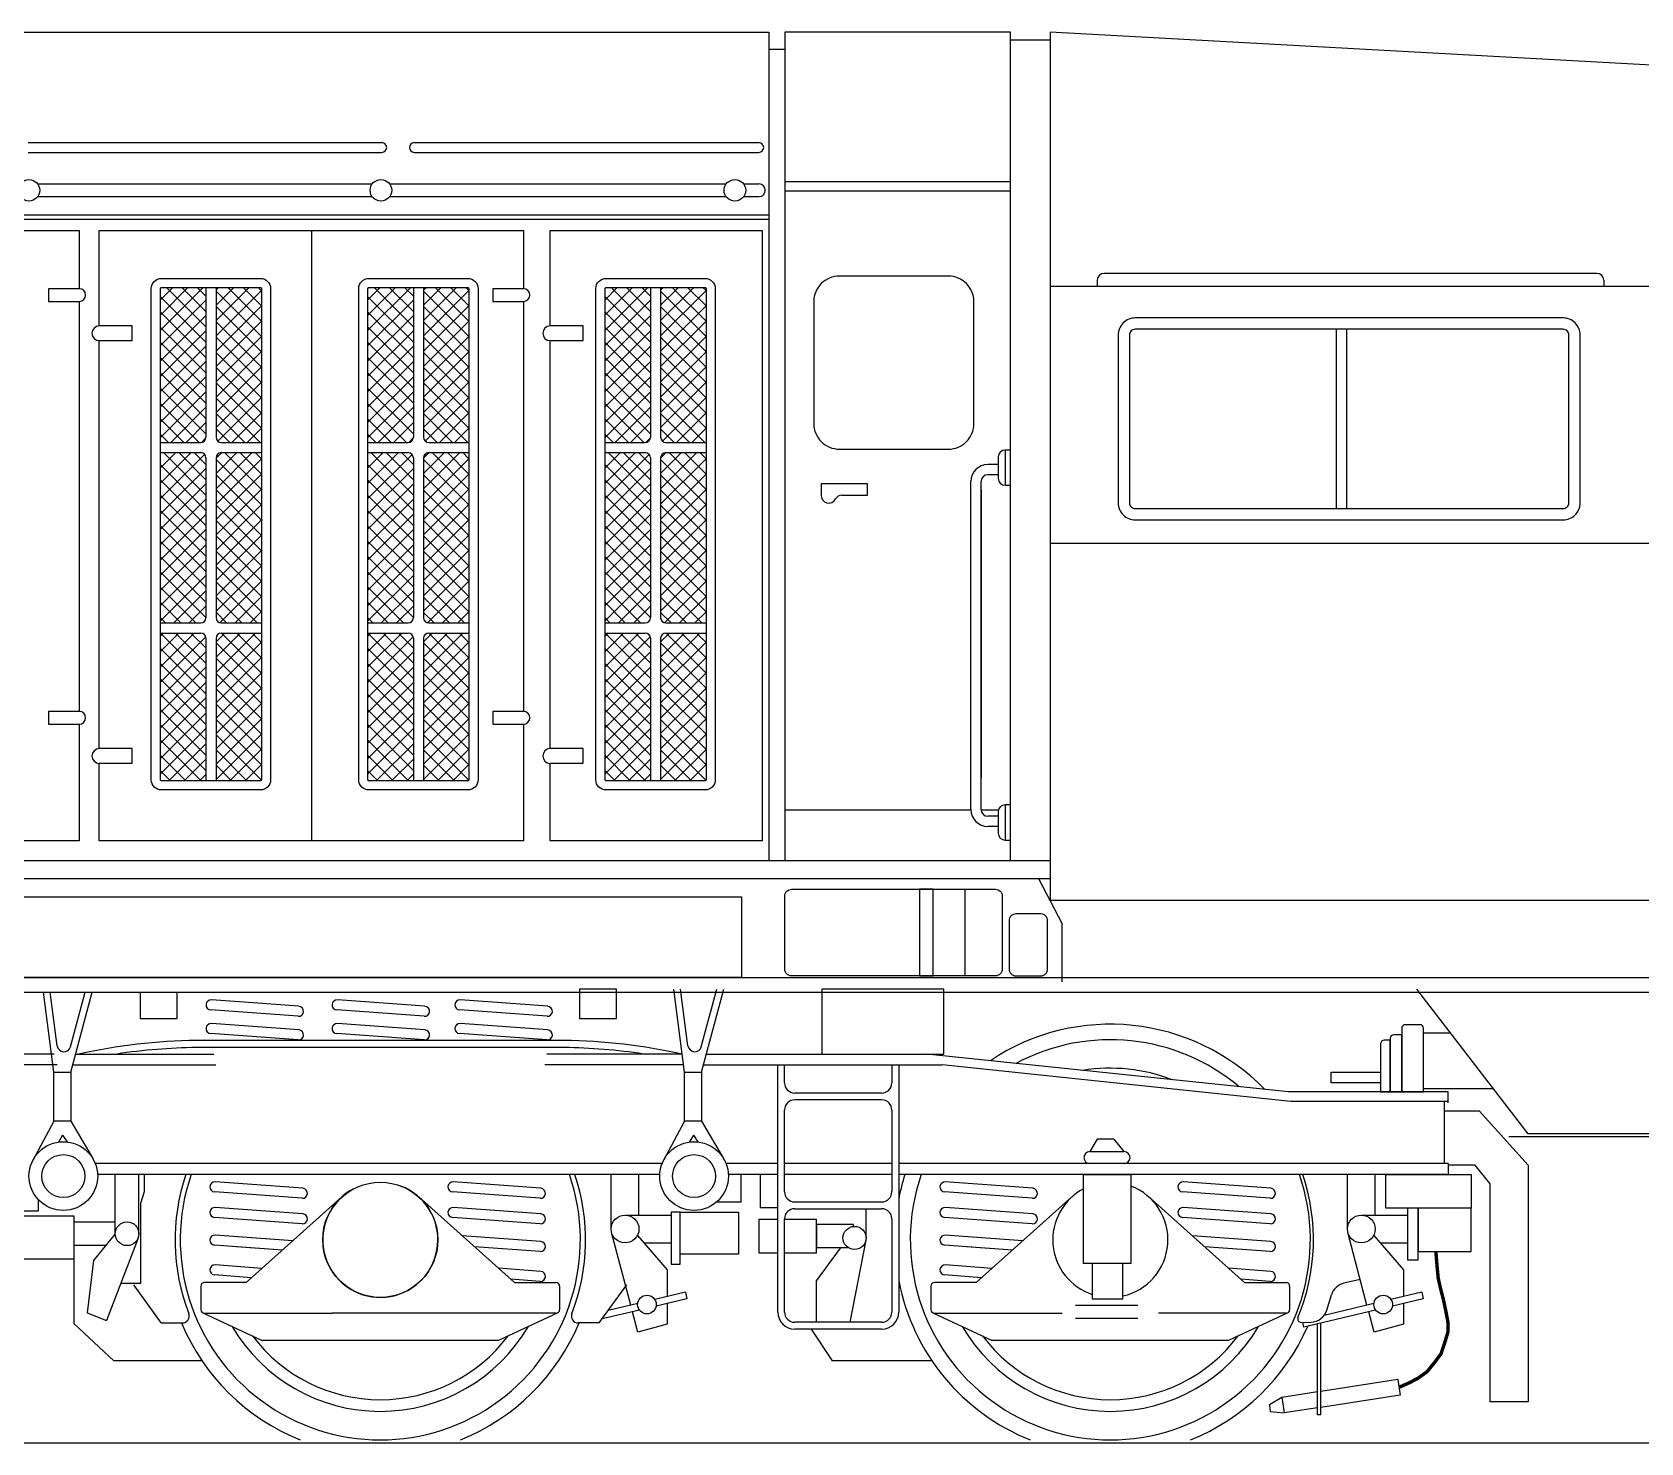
# Model space of a CAD drawing. Extents: x 232357 to 307872, y -9829 to 33775.
# Drawn here: x 273346 to 277786, y 14532 to 18425 of the extents above; entities that cross this region are included whole.
import ezdxf

# ---------------------------------------------------------------- set-up
doc = ezdxf.new("R2010")
doc.units = 0
doc.header["$LTSCALE"] = 750
doc.header["$MEASUREMENT"] = 0
doc.layers.get('0').update_dxf_attribs({"linetype": 'CONTINUOUS'})

msp = doc.modelspace()

# ---------------------------------------------------------------- hatches: boundary and pattern name
at = {"lineweight": -2}
h = msp.add_hatch(dxfattribs=at)
h.set_pattern_fill('ANSI37', color=0, scale=9.4, style=0)
h.set_pattern_definition([(45, (261148.03, 14377.545), (-21.1036, 21.1036), []), (135, (261148.03, 14377.545), (-21.1036, -21.1036), [])])
h.paths.add_polyline_path([(273825.8, 17720.4), (273703.5, 17720.4, 0.414214), (273700.6, 17717.5), (273700.6, 17292.9), (273811.7, 17292.9, 0.414214), (273825.8, 17307)])
h.paths.add_polyline_path([(273854, 17307, 0.414214), (273868.1, 17292.9), (273979.3, 17292.9), (273979.3, 17717.5, 0.414214), (273976.4, 17720.4), (273854, 17720.4)])
h.paths.add_polyline_path([(273854, 16809.1, 0.414214), (273868.1, 16795), (273979.3, 16795), (273979.3, 17264.7), (273868.1, 17264.7, 0.414214), (273854, 17250.6)])
h.paths.add_polyline_path([(273700.6, 16795), (273811.7, 16795, 0.414214), (273825.8, 16809.1), (273825.8, 17250.6, 0.414214), (273811.7, 17264.7), (273700.6, 17264.7)])
h.paths.add_polyline_path([(273700.6, 16361.9, 0.414214), (273703.5, 16359), (273825.8, 16359), (273825.8, 16752.7, 0.414214), (273811.7, 16766.8), (273700.6, 16766.8)])
h.paths.add_polyline_path([(273854, 16359), (273976.4, 16359, 0.414214), (273979.3, 16361.9), (273979.3, 16766.8), (273868.1, 16766.8, 0.414214), (273854, 16752.7)])
h = msp.add_hatch(dxfattribs=at)
h.set_pattern_fill('ANSI37', color=0, scale=9.4, style=0)
h.set_pattern_definition([(45, (261720.57, 14377.545), (-21.1036, 21.1036), []), (135, (261720.57, 14377.545), (-21.1036, -21.1036), [])])
h.paths.add_polyline_path([(274398.4, 17720.4), (274276, 17720.4, 0.414214), (274273.1, 17717.5), (274273.1, 17292.9), (274384.3, 17292.9, 0.414214), (274398.4, 17307)])
h.paths.add_polyline_path([(274426.6, 17307, 0.414214), (274440.7, 17292.9), (274551.8, 17292.9), (274551.8, 17717.5, 0.414214), (274548.9, 17720.4), (274426.6, 17720.4)])
h.paths.add_polyline_path([(274426.6, 16809.1, 0.414214), (274440.7, 16795), (274551.8, 16795), (274551.8, 17264.7), (274440.7, 17264.7, 0.414214), (274426.6, 17250.6)])
h.paths.add_polyline_path([(274273.1, 16795), (274384.3, 16795, 0.414214), (274398.4, 16809.1), (274398.4, 17250.6, 0.414214), (274384.3, 17264.7), (274273.1, 17264.7)])
h.paths.add_polyline_path([(274273.1, 16361.9, 0.414214), (274276, 16359), (274398.4, 16359), (274398.4, 16752.7, 0.414214), (274384.3, 16766.8), (274273.1, 16766.8)])
h.paths.add_polyline_path([(274426.6, 16359), (274548.9, 16359, 0.414214), (274551.8, 16361.9), (274551.8, 16766.8), (274440.7, 16766.8, 0.414214), (274426.6, 16752.7)])
h = msp.add_hatch(dxfattribs=at)
h.set_pattern_fill('ANSI37', color=0, scale=9.4, style=0)
h.set_pattern_definition([(45, (262374.902, 14377.545), (-21.1036, 21.1036), []), (135, (262374.902, 14377.545), (-21.1036, -21.1036), [])])
h.paths.add_polyline_path([(275052.7, 17720.4), (274930.3, 17720.4, 0.414214), (274927.5, 17717.5), (274927.5, 17292.9), (275038.6, 17292.9, 0.414214), (275052.7, 17307)])
h.paths.add_polyline_path([(275080.9, 17307, 0.414214), (275095, 17292.9), (275206.1, 17292.9), (275206.1, 17717.5, 0.414214), (275203.3, 17720.4), (275080.9, 17720.4)])
h.paths.add_polyline_path([(275080.9, 16809.1, 0.414214), (275095, 16795), (275206.1, 16795), (275206.1, 17264.7), (275095, 17264.7, 0.414214), (275080.9, 17250.6)])
h.paths.add_polyline_path([(274927.5, 16795), (275038.6, 16795, 0.414214), (275052.7, 16809.1), (275052.7, 17250.6, 0.414214), (275038.6, 17264.7), (274927.5, 17264.7)])
h.paths.add_polyline_path([(274927.5, 16361.9, 0.414214), (274930.3, 16359), (275052.7, 16359), (275052.7, 16752.7, 0.414214), (275038.6, 16766.8), (274927.5, 16766.8)])
h.paths.add_polyline_path([(275080.9, 16359), (275203.3, 16359, 0.414214), (275206.1, 16361.9), (275206.1, 16766.8), (275095, 16766.8, 0.414214), (275080.9, 16752.7)])

# ---------------------------------------------------------------- linework, layer by layer
at = {"color": 0, "lineweight": -2}
for p, q in [((275379.6, 18425.1), (275379.6, 16138.2)), ((276046.8, 18425.1), (275423.9, 18425.1)), ((275423.9, 18425.1), (275423.9, 16138.2)), ((276046.8, 16138.2), (276046.8, 18425.1)), ((277995, 18323.8), (276155.4, 18425.1)), ((276155.4, 18425.1), (276155.4, 16029.7)), ((276155.4, 18402.7), (276046.8, 18402.7)), ((275379.6, 18377.9), (275423.9, 18377.9)), ((273335.8, 18120.2), (274311.5, 18120.2)), ((274400.8, 18120.2), (275351.9, 18120.2)), ((273335.8, 18093.4), (274311.5, 18093.4)), ((274400.8, 18093.4), (275351.9, 18093.4)), ((273361.4, 18006.5), (274285.1, 18006.5)), ((274332.9, 18006.5), (275261.9, 18006.5)), ((275309.7, 18006.5), (275352, 18006.5)), ((276046.8, 18012.3), (275423.9, 18012.3)), ((276046.8, 17986.7), (275423.9, 17986.7)), ((273361.9, 17971.5), (274284.7, 17971.5)), ((274333.3, 17971.5), (275261.5, 17971.5)), ((275310.1, 17971.5), (275352, 17971.5)), ((265276, 17908.8), (275379.6, 17908.8)), ((274117.1, 17878.1), (274117.1, 16193.5)), ((274776, 17614.4), (274776, 17878.1)), ((274776, 17878.1), (275361.2, 17878.1)), ((277664.8, 17759.3), (276304.6, 17759.3)), ((273476.5, 17717), (273391.6, 17717)), ((273391.6, 17717), (273391.6, 17681.9)), ((273825.8, 17720.4), (273825.8, 17307)), ((273854, 17720.4), (273854, 17307)), ((274398.4, 17720.4), (274398.4, 17307)), ((274426.6, 17720.4), (274426.6, 17307)), ((274702.3, 17717), (274617.4, 17717)), ((274617.4, 17717), (274617.4, 17681.9)), ((275052.7, 17720.4), (275052.7, 17307)), ((275080.9, 17720.4), (275080.9, 17307)), ((277864.6, 17723.1), (276155.4, 17723.1)), ((276285.8, 17740.5), (276285.8, 17723.1)), ((277683.6, 17740.5), (277683.6, 17723.1)), ((273391.6, 17681.9), (273476.5, 17681.9)), ((274617.4, 17681.9), (274702.3, 17681.9)), ((276944.8, 17605.1), (276944.8, 17110.2)), ((276973.8, 17605.1), (276973.8, 17110.2)), ((273700.6, 17292.9), (273811.7, 17292.9)), ((273868.1, 17292.9), (273979.3, 17292.9)), ((274273.1, 17292.9), (274384.3, 17292.9)), ((274440.7, 17292.9), (274551.8, 17292.9)), ((274927.5, 17292.9), (275038.6, 17292.9)), ((275095, 17292.9), (275206.1, 17292.9)), ((276046.8, 17271.7), (276031.5, 17271.7)), ((276031.5, 17271.7), (276031.5, 17174.5)), ((276046.8, 17174.5), (276046.8, 17271.7)), ((273700.6, 17264.7), (273811.7, 17264.7)), ((273825.8, 17250.6), (273825.8, 16809.1)), ((273854, 17250.6), (273854, 16809.1)), ((273868.1, 17264.7), (273979.3, 17264.7)), ((274273.1, 17264.7), (274384.3, 17264.7)), ((274398.4, 17250.6), (274398.4, 16809.1)), ((274426.6, 17250.6), (274426.6, 16809.1)), ((274440.7, 17264.7), (274551.8, 17264.7)), ((274927.5, 17264.7), (275038.6, 17264.7)), ((275052.7, 17250.6), (275052.7, 16809.1)), ((275080.9, 17250.6), (275080.9, 16809.1)), ((275095, 17264.7), (275206.1, 17264.7)), ((276012.7, 17232.1), (275984, 17232.1)), ((276012.7, 17252.9), (276012.7, 17193.3)), ((275937, 16280), (275937, 17185.1)), ((275965.2, 16280), (275965.2, 17185.1)), ((276012.7, 17203.9), (275984, 17203.9)), ((275651.9, 17178.4), (275523.6, 17178.4)), ((275523.6, 17178.4), (275523.6, 17147)), ((275580.5, 17147), (275651.9, 17147)), ((275651.9, 17147), (275651.9, 17178.4)), ((275965.2, 17163.2), (275965.2, 16367.4)), ((276031.5, 17174.5), (276046.8, 17174.5)), ((277939, 17013.9), (276155.4, 17013.9)), ((273700.6, 16795), (273811.7, 16795)), ((273868.1, 16795), (273979.3, 16795)), ((274273.1, 16795), (274384.3, 16795)), ((274440.7, 16795), (274551.8, 16795)), ((274927.5, 16795), (275038.6, 16795)), ((275095, 16795), (275206.1, 16795)), ((273700.6, 16766.8), (273811.7, 16766.8)), ((273825.8, 16752.7), (273825.8, 16359)), ((273854, 16752.7), (273854, 16359)), ((273868.1, 16766.8), (273979.3, 16766.8)), ((274273.1, 16766.8), (274384.3, 16766.8)), ((274398.4, 16752.7), (274398.4, 16359)), ((274426.6, 16752.7), (274426.6, 16359)), ((274440.7, 16766.8), (274551.8, 16766.8)), ((274927.5, 16766.8), (275038.6, 16766.8)), ((275052.7, 16752.7), (275052.7, 16359)), ((275080.9, 16752.7), (275080.9, 16359)), ((275095, 16766.8), (275206.1, 16766.8)), ((273476.5, 16550.4), (273391.6, 16550.4)), ((273391.6, 16550.4), (273391.6, 16515.3)), ((273391.6, 16515.3), (273476.5, 16515.3)), ((274702.3, 16550.4), (274617.4, 16550.4)), ((274617.4, 16550.4), (274617.4, 16515.3)), ((274617.4, 16515.3), (274702.3, 16515.3)), ((276046.8, 16292.8), (276031.5, 16292.8)), ((276031.5, 16292.8), (276031.5, 16195.6)), ((276046.8, 16195.6), (276046.8, 16292.8)), ((275423.9, 16279.2), (275937, 16279.2)), ((275965.2, 16279.2), (276012.7, 16279.2)), ((276012.7, 16261.2), (275984, 16261.2)), ((276012.7, 16274), (276012.7, 16214.4)), ((276012.7, 16233), (275984, 16233)), ((276031.5, 16195.6), (276046.8, 16195.6)), ((276155.4, 16138.2), (261676.6, 16138.2)), ((261599.2, 16089.6), (276155.4, 16089.6)), ((276124.1, 16089.6), (276189.3, 15964.7)), ((275920.4, 16059.7), (275920.4, 15820.8)), ((276155.4, 16029.7), (277962.5, 16029.7)), ((276189.3, 15804), (276189.3, 15964.7)), ((272957, 15816.5), (277835.6, 15816.5)), ((273053.9, 15775.8), (277835.6, 15775.8)), ((273406.3, 15555.1), (273377.4, 15775.8)), ((273415.8, 15627.5), (273396.4, 15775.8)), ((273452.6, 15625.1), (273492.9, 15775.8)), ((273453.3, 15555.1), (273512.4, 15775.8)), ((275146.8, 15555.1), (275116.9, 15784.1)), ((275156.3, 15627.5), (275135.9, 15784.1)), ((275193.1, 15625.1), (275235.7, 15784.1)), ((275193.9, 15555.1), (275255.2, 15784.1)), ((277474.6, 15384.6), (277168.1, 15784.1)), ((274080.7, 15709.1), (273839, 15726.8)), ((274082.7, 15736.7), (273841, 15754.4)), ((274428.5, 15709.1), (274186.8, 15726.8)), ((274430.5, 15736.7), (274188.8, 15754.4)), ((274767.3, 15709.1), (274525.6, 15726.8)), ((274769.3, 15736.7), (274527.6, 15754.4)), ((274082.7, 15671.4), (273841, 15689.1)), ((274430.5, 15671.4), (274188.8, 15689.1)), ((274769.3, 15671.4), (274527.6, 15689.1)), ((274814.4, 15642.3), (273785.5, 15642.3)), ((274080.7, 15643.8), (273839, 15661.4)), ((274428.5, 15643.8), (274186.8, 15661.4)), ((274767.3, 15643.8), (274525.6, 15661.4)), ((273407.2, 15605), (272657.9, 15605)), ((273466.6, 15605), (273848, 15605)), ((274814.2, 15622.9), (273790.3, 15623.1)), ((275140.3, 15605), (274766.4, 15605)), ((275207.2, 15605), (275815.6, 15605)), ((276813.5, 15500.4), (275815.6, 15605)), ((273415.2, 15575.1), (272615.8, 15575.1)), ((273458.6, 15575.1), (273852.9, 15575.1)), ((275144.2, 15575.1), (274761.5, 15575.1)), ((275199.2, 15575.1), (275857.6, 15575.1)), ((275403.9, 14893.1), (275403.9, 15575.1)), ((275422.7, 15525.6), (275422.7, 15575.1)), ((275719, 15575.1), (275719, 15525.6)), ((275737.8, 15575.1), (275737.8, 14893.1)), ((276819.9, 15474.3), (275857.6, 15575.1)), ((275690.8, 15497.4), (275450.9, 15497.4)), ((277254, 15500.4), (276813.5, 15500.4)), ((277254, 15470.5), (277254, 15500.4)), ((275422.7, 15225.2), (275422.7, 15450.4)), ((275690.8, 15478.6), (275450.9, 15478.6)), ((275719, 15450.4), (275719, 15225.2)), ((277254, 15474.3), (276819.9, 15474.3)), ((277242.8, 15474.3), (277242.8, 15302.5)), ((273406.3, 15419.8), (273348.9, 15313)), ((273453.3, 15419.8), (273514.2, 15316.3)), ((275146.8, 15419.8), (275089.5, 15313)), ((275193.9, 15419.8), (275254.8, 15316.3)), ((277242.8, 15448.1), (277340, 15448.1)), ((277340, 15448.1), (277474.6, 15298.7)), ((273430.6, 15381.5), (273419.1, 15362.1)), ((273430.6, 15381.5), (273442.8, 15362.5)), ((275171.2, 15381.5), (275159.7, 15362.1)), ((275171.2, 15381.5), (275183.4, 15362.5)), ((276285.7, 15369.8), (276265.5, 15335.7)), ((276331.8, 15369.8), (276285.7, 15369.8)), ((276331.8, 15369.8), (276359.6, 15335.7)), ((277835.6, 15376.3), (277422, 15376.3)), ((277839.8, 15384.6), (277474.6, 15384.6)), ((275084.6, 15302.5), (273520.9, 15302.5)), ((273575.6, 15272.6), (273527.2, 15272.6)), ((275078.3, 15272.6), (273573.9, 15272.6)), ((273575.6, 15109), (273575.6, 15272.6)), ((273641, 15109), (273641, 15272.6)), ((273656.5, 15226), (273656.5, 15272.6)), ((274944.5, 15122.2), (274944.5, 15272.6)), ((275021.1, 15160.5), (275021.1, 15272.6)), ((275403.9, 15302.5), (275261.5, 15302.5)), ((275403.9, 15272.6), (275267.8, 15272.6)), ((275719, 15302.5), (275422.7, 15302.5)), ((275719, 15272.6), (275422.7, 15272.6)), ((277254, 15302.5), (275737.8, 15302.5)), ((277250.3, 15272.6), (275737.8, 15272.6)), ((276976.4, 15122.2), (276976.4, 15272.6)), ((277053.1, 15160.5), (277053.1, 15272.6)), ((277254, 15302.5), (277254, 15272.6)), ((277328.8, 15298.7), (277254, 15298.7)), ((277369.9, 15246.4), (277328.8, 15298.7)), ((277474.6, 15298.7), (277474.6, 14645.1)), ((274093.5, 15234.5), (273851.8, 15252.2)), ((274750.4, 15234.5), (274508.7, 15252.2)), ((276108.2, 15234.5), (275866.5, 15252.2)), ((276765, 15234.5), (276523.3, 15252.2)), ((277369.9, 14645.1), (277369.9, 15246.4)), ((273363.9, 15172.7), (273363.9, 15202.7)), ((273646.1, 15193.3), (273656.5, 15226)), ((273646.1, 14971.4), (273646.1, 15193.3)), ((274091.5, 15206.9), (273849.8, 15224.5)), ((274201.3, 15210.8), (273936.6, 14974.1)), ((274413.1, 15210.8), (274677.8, 14974.1)), ((274748.4, 15206.9), (274506.7, 15224.5)), ((275450.9, 15197), (275690.8, 15197)), ((276106.2, 15206.9), (275864.5, 15224.5)), ((276215.9, 15210.8), (275951.2, 14974.1)), ((276427.8, 15210.8), (276692.5, 14974.1)), ((276763, 15206.9), (276521.3, 15224.5)), ((273283, 15172.7), (273363.9, 15172.7)), ((273462, 15157.2), (273293.3, 15157.2)), ((273462, 14860.4), (273462, 15157.2)), ((274091.5, 15136.4), (273849.8, 15154.1)), ((274093.5, 15164), (273851.8, 15181.7)), ((274748.4, 15136.4), (274506.7, 15154.1)), ((274750.4, 15164), (274508.7, 15181.7)), ((274982.8, 15160.5), (275110, 15160.5)), ((275422.7, 14893.1), (275422.7, 15150)), ((275450.9, 15178.2), (275690.8, 15178.2)), ((275647.9, 15097.5), (275647.9, 15178.2)), ((275719, 15150), (275719, 14893.1)), ((276106.2, 15136.4), (275864.5, 15154.1)), ((276108.2, 15164), (275866.5, 15181.7)), ((276763, 15136.4), (276521.3, 15154.1)), ((276765, 15164), (276523.3, 15181.7)), ((277014.7, 15160.5), (277141.9, 15160.5)), ((273575.6, 15109), (273515.3, 15035.1)), ((273638.8, 15097.3), (273551.8, 14870.1)), ((274065.8, 15089.6), (273851.8, 15105.3)), ((274065.8, 15089.6), (273876.3, 15103.5)), ((274750.4, 15087.6), (274533.1, 15103.5)), ((274998.2, 14912.1), (274945.7, 15112.5)), ((275016.7, 15104.3), (275099.1, 15009.1)), ((276080.4, 15089.6), (275866.5, 15105.3)), ((276080.4, 15089.6), (275890.9, 15103.5)), ((276765, 15087.6), (276547.8, 15103.5)), ((277030.2, 14912.1), (276977.7, 15112.5)), ((277048.7, 15104.3), (277131.1, 15009.1)), ((274037.1, 15064), (273849.8, 15077.7)), ((274037.1, 15064), (273910.1, 15073.3)), ((274748.4, 15060), (274567, 15073.3)), ((275034.4, 15083.9), (275110, 15083.9)), ((275576.4, 15069.4), (275510, 14978.7)), ((275647.4, 15091.4), (275603.4, 14864.9)), ((276051.7, 15064), (275864.5, 15077.7)), ((276051.7, 15064), (275924.8, 15073.3)), ((276763, 15060), (276581.6, 15073.3)), ((277066.4, 15083.9), (277141.9, 15083.9)), ((273293.3, 15040.2), (273462, 15040.2)), ((273515.3, 15035.1), (273498.1, 14890.6)), ((273980.6, 15013.5), (273851.8, 15022.9)), ((274750.4, 15005.3), (274633.4, 15013.8)), ((275099.1, 15009.1), (275099.1, 14936.2)), ((275995.3, 15013.5), (275866.5, 15022.9)), ((276765, 15005.3), (276648.1, 15013.8)), ((277131.1, 15009.1), (277131.1, 14936.2)), ((273646.1, 14971.4), (273590.6, 14971.4)), ((273702.9, 14863.1), (273627.2, 14968)), ((273812.3, 14964.7), (273812.3, 14899.1)), ((273936.6, 14974.1), (273821.7, 14974.1)), ((273951.9, 14987.8), (273849.8, 14995.3)), ((274748.4, 14977.6), (274667.2, 14983.6)), ((274677.8, 14974.1), (274792.7, 14974.1)), ((274802.1, 14964.7), (274802.1, 14899.1)), ((274802.1, 14964.7), (274802.1, 14899.1)), ((274911.5, 14863.1), (274987.2, 14968)), ((275510, 14978.7), (275510, 14864.9)), ((275826.9, 14964.7), (275826.9, 14899.1)), ((275951.2, 14974.1), (275836.3, 14974.1)), ((275966.6, 14987.8), (275864.5, 14995.3)), ((276763, 14977.6), (276681.9, 14983.6)), ((276692.5, 14974.1), (276807.4, 14974.1)), ((276816.8, 14964.7), (276816.8, 14899.1)), ((277011.6, 14983.1), (276966.4, 14972.5)), ((275017.5, 14916.7), (274936.1, 14897.2)), ((275149.2, 14948.2), (275064.4, 14927.9)), ((275153.6, 14929.9), (275068.4, 14909.6)), ((275099.1, 14916.9), (275099.1, 14859.4)), ((275149.2, 14948.2), (275153.6, 14929.9)), ((277049.4, 14916.7), (276912, 14883.8)), ((276919.5, 14898.6), (276932, 14940.2)), ((277181.1, 14948.2), (277096.3, 14927.9)), ((277185.5, 14929.9), (277100.4, 14909.6)), ((277131.1, 14916.9), (277131.1, 14859.4)), ((277181.1, 14948.2), (277185.5, 14929.9)), ((273498.1, 14890.6), (273551.8, 14870.1)), ((273817.7, 14890.6), (273981.2, 14814.9)), ((273821.7, 14889.7), (274174, 14889.7)), ((274440.4, 14889.7), (274174, 14889.7)), ((274792.7, 14889.7), (274440.4, 14889.7)), ((274796.7, 14890.6), (274633.2, 14814.9)), ((275022.2, 14898.5), (274919.2, 14873.8)), ((275017.9, 14837.1), (275003, 14893.9)), ((275832.4, 14890.6), (275995.9, 14814.9)), ((275836.3, 14889.7), (276188.7, 14889.7)), ((276397.7, 14910.9), (276226.1, 14910.9)), ((276397.7, 14875), (276226.1, 14875)), ((276807.4, 14889.7), (276455, 14889.7)), ((276811.3, 14890.6), (276647.8, 14814.9)), ((277054.1, 14898.5), (276856.1, 14851.1)), ((277049.8, 14837.1), (277034.9, 14893.9)), ((273572.1, 14758.4), (273462, 14860.4)), ((273702.9, 14863.1), (273761.2, 14863.1)), ((274911.5, 14863.1), (274853.2, 14863.1)), ((275099.1, 14859.4), (275017.9, 14837.1)), ((275690.8, 14864.9), (275450.9, 14864.9)), ((275690.8, 14846.1), (275450.9, 14846.1)), ((275554.7, 14758.4), (275497.4, 14846.1)), ((276848.6, 14864.5), (276875.6, 14865.1)), ((276856.1, 14851.1), (276852.8, 14864.6)), ((276893.4, 14609.4), (276893.4, 14860)), ((276902.8, 14609.4), (276902.8, 14862.3)), ((277131.1, 14859.4), (277049.8, 14837.1)), ((274633.2, 14814.9), (273981.2, 14814.9)), ((276647.8, 14814.9), (275995.9, 14814.9)), ((273814.9, 14758.4), (273572.1, 14758.4)), ((275829.6, 14758.4), (275554.7, 14758.4)), ((277115.1, 14706.5), (276902.8, 14673.8)), ((277115.1, 14706.5), (277121.7, 14663.7)), ((276794.8, 14657.2), (276761.3, 14636.5)), ((276893.4, 14672.4), (276794.8, 14657.2)), ((276794.8, 14657.2), (276801.4, 14614.4)), ((277121.7, 14663.7), (276902.8, 14630)), ((276761.3, 14636.5), (276762.9, 14618.9)), ((276762.9, 14618.9), (276801.4, 14614.4)), ((276893.4, 14628.5), (276801.4, 14614.4)), ((276902.8, 14609.4), (276893.4, 14609.4)), ((277474.6, 14645.1), (277369.9, 14645.1)), ((259338.1, 14532.1), (278385.3, 14532.1))]:
    msp.add_line(p, q, dxfattribs=at)
for points in [[(272221.9, 18425.1), (275379.6, 18425.1), (275379.6, 17920.4), (272221.9, 17920.4)], [(273204.1, 16039), (275304, 16039), (275304, 15816.5), (273204.1, 15816.5)], [(275833.4, 16059.7), (275795.4, 16059.7), (275795.4, 15820.8), (275833.4, 15820.8)], [(274958.9, 15784.1), (274856.9, 15784.1), (274856.9, 15703.1), (274958.9, 15703.1)], [(275862.6, 15784.1), (275526.1, 15784.1), (275526.1, 15605), (275862.6, 15605)], [(273453.3, 15419.8), (273406.3, 15419.8), (273406.3, 15555.1), (273453.3, 15555.1)], [(275193.9, 15419.8), (275146.8, 15419.8), (275146.8, 15555.1), (275193.9, 15555.1)], [(276931.6, 15555.3), (277067.8, 15555.3), (277067.8, 15525.7), (276931.6, 15525.7)], [(275355.3, 15181.8), (275403.9, 15181.8), (275403.9, 15272.6), (275355.3, 15272.6)], [(276378.8, 15026.7), (276248.2, 15026.7), (276248.2, 15272.6), (276378.8, 15272.6)], [(277082.1, 15272.6), (277317.6, 15272.6), (277317.6, 15179.2), (277082.1, 15179.2)], [(275134.3, 15169), (275110, 15169), (275110, 15024.7), (275134.3, 15024.7)], [(275295.3, 15052.8), (275134.3, 15052.8), (275134.3, 15169), (275295.3, 15169)], [(277171.8, 15179.2), (277141.9, 15179.2), (277141.9, 15037.3), (277171.8, 15037.3)], [(277317.6, 15179.2), (277171.8, 15179.2), (277171.8, 15059.7), (277317.6, 15059.7)], [(276356.5, 15026.7), (276272.1, 15026.7), (276272.1, 14929.5), (276356.5, 14929.5)]]:
    msp.add_lwpolyline(points, close=True, dxfattribs=at)
for points in [[(272306, 17614.4), (272306, 17878.1), (273476.5, 17878.1), (273476.5, 17717)], [(273531.8, 17614.4), (273531.8, 17878.1), (274702.3, 17878.1), (274702.3, 17717)], [(275361.2, 17878.1), (275361.2, 16193.5), (274776, 16193.5), (274776, 16407.3)], [(273476.5, 17681.9), (273476.5, 16550.4)], [(274702.3, 17681.9), (274702.3, 16550.4)], [(273531.8, 17573.9), (273622.8, 17573.9), (273622.8, 17614.4), (273531.8, 17614.4)], [(274776, 17573.9), (274867, 17573.9), (274867, 17614.4), (274776, 17614.4)], [(273531.8, 16447.8), (273531.8, 17573.9)], [(274776, 16447.8), (274776, 17573.9)], [(273476.5, 16515.3), (273476.5, 16193.5), (272306, 16193.5), (272306, 16407.3)], [(274702.3, 16515.3), (274702.3, 16193.5), (273531.8, 16193.5), (273531.8, 16407.3)], [(273531.8, 16407.3), (273622.8, 16407.3), (273622.8, 16447.8), (273531.8, 16447.8)], [(274776, 16407.3), (274867, 16407.3), (274867, 16447.8), (274776, 16447.8)], [(273644.4, 15775.8), (273644.4, 15703.1), (273746.4, 15703.1), (273746.4, 15775.8)], [(277379.4, 15508.7), (277186, 15508.7), (277186, 15663.5), (277260.6, 15663.5)], [(276265.5, 15335.7), (276359.6, 15335.7)], [(275235.5, 15196.8), (275302.9, 15196.8), (275302.9, 15272.6), (275267.8, 15272.6)], [(276359.6, 15302.5), (276265.5, 15302.5)], [(273549, 15076.4), (273462, 15076.4), (273462, 15141.7), (273575.6, 15141.7)], [(275403.9, 15148.6), (275351.5, 15148.6), (275351.5, 15056.6), (275403.9, 15056.6)], [(275422.7, 15056.6), (275511.2, 15056.6), (275511.2, 15148.6), (275422.7, 15148.6)], [(275613.5, 15129.3), (275613.5, 15134.5), (275511.2, 15134.5), (275511.2, 15070.7), (275598.7, 15070.7)]]:
    msp.add_lwpolyline(points, dxfattribs=at)
for points in [[(273703.5, 17745.7), (273976.4, 17745.7, -0.414214), (274004.6, 17717.5), (274004.6, 16361.9, -0.414214), (273976.4, 16333.7), (273703.5, 16333.7, -0.414214), (273675.3, 16361.9), (273675.3, 17717.5, -0.414214)], [(273703.5, 17720.4), (273976.4, 17720.4, -0.414214), (273979.3, 17717.5), (273979.3, 16361.9, -0.414214), (273976.4, 16359), (273703.5, 16359, -0.414214), (273700.6, 16361.9), (273700.6, 17717.5, -0.414214)], [(274276, 17745.7), (274548.9, 17745.7, -0.414214), (274577.1, 17717.5), (274577.1, 16361.9, -0.414214), (274548.9, 16333.7), (274276, 16333.7, -0.414214), (274247.8, 16361.9), (274247.8, 17717.5, -0.414214)], [(274276, 17720.4), (274548.9, 17720.4, -0.414214), (274551.8, 17717.5), (274551.8, 16361.9, -0.414214), (274548.9, 16359), (274276, 16359, -0.414214), (274273.1, 16361.9), (274273.1, 17717.5, -0.414214)], [(274930.3, 17745.7), (275203.3, 17745.7, -0.414214), (275231.5, 17717.5), (275231.5, 16361.9, -0.414214), (275203.3, 16333.7), (274930.3, 16333.7, -0.414214), (274902.1, 16361.9), (274902.1, 17717.5, -0.414214)], [(274930.3, 17720.4), (275203.3, 17720.4, -0.414214), (275206.1, 17717.5), (275206.1, 16361.9, -0.414214), (275203.3, 16359), (274930.3, 16359, -0.414214), (274927.5, 16361.9), (274927.5, 17717.5, -0.414214)], [(275874.9, 17752), (275574.1, 17752, 0.414214), (275503.6, 17681.5), (275503.6, 17344.9, 0.414214), (275574.1, 17274.4), (275874.9, 17274.4, 0.414214), (275945.4, 17344.9), (275945.4, 17681.5, 0.414214)], [(277571.4, 17636.3), (276390.7, 17636.3, 0.414214), (276343.7, 17589.3), (276343.7, 17126, 0.414214), (276390.7, 17079), (277571.4, 17079, 0.414214), (277618.4, 17126), (277618.4, 17589.3, 0.414214)], [(277571.4, 17605.1), (276390.7, 17605.1, 0.414214), (276374.9, 17589.3), (276374.9, 17126, 0.414214), (276390.7, 17110.2), (277571.4, 17110.2, 0.414214), (277587.2, 17126), (277587.2, 17589.3, 0.414214)], [(275442, 16059.7), (276004.8, 16059.7, -0.414214), (276023.6, 16040.9), (276023.6, 15839.6, -0.414214), (276004.8, 15820.8), (275442, 15820.8, -0.414214), (275423.2, 15839.6), (275423.2, 16040.9, -0.414214)], [(276061.4, 15820.8), (276129.8, 15820.8, 0.414214), (276148.6, 15839.6), (276148.6, 15973, 0.414214), (276129.8, 15991.8), (276061.4, 15991.8, 0.414214), (276042.6, 15973), (276042.6, 15839.6, 0.414214)], [(277176.6, 15685.9), (277135.4, 15685.9, 0.414214), (277126, 15676.5), (277126, 15500.4), (277186, 15500.4), (277186, 15676.5, 0.414214)], [(277094.6, 15643), (277077.2, 15643, 0.414214), (277067.8, 15633.6), (277067.8, 15500.4), (277094.6, 15500.4)], [(277126, 15658.2), (277104, 15658.2, 0.414214), (277094.6, 15648.8), (277094.6, 15500.4), (277126, 15500.4)]]:
    msp.add_lwpolyline(points, format="xyb", close=True, dxfattribs=at)
at = {"color": 0, "lineweight": -2, "const_width": 9.4}
msp.add_lwpolyline([(277220.3, 15059.7), (277223.5, 15020.2), (277226.7, 14986.8), (277233.1, 14958.1), (277241, 14927.9), (277247.4, 14897.6), (277253.8, 14864.2), (277253.8, 14838.7), (277245.8, 14811.6), (277234.7, 14778.2), (277217.1, 14754.3), (277196.4, 14728.8), (277172.5, 14711.3), (277148.6, 14698.6), (277118.4, 14685.1)], dxfattribs=at)
at = {"color": 0, "lineweight": -2}
for centre, radius in [((273337.5, 17988.7), 29.8), ((274309, 17988.7), 29.8), ((275285.8, 17988.7), 29.8), ((273432.5, 15268.2), 94.8), ((275173.1, 15268.2), 94.8), ((273432.5, 15268.2), 59.3), ((275173.1, 15268.2), 59.3), ((274307.2, 15092.4), 158.9), ((273608.3, 15109), 32.7), ((274982.8, 15122.2), 38.3), ((277014.7, 15122.2), 38.3), ((275616, 15097.5), 31.9), ((275043, 14913.6), 25.7), ((277075, 14913.6), 25.7)]:
    msp.add_circle(centre, radius, dxfattribs=at)
for centre, radius, start, end in [((274311.5, 18106.8), 13.4, 270, 90), ((274400.8, 18106.8), 13.4, 90, 270), ((275351.9, 18106.8), 13.4, 270, 90), ((275352, 17989), 17.5, 270, 90), ((276304.6, 17740.5), 18.8, 90, 180), ((277664.8, 17740.5), 18.8, 0, 90), ((273476.5, 17699.5), 17.6, 270, 90), ((274702.3, 17699.5), 17.6, 270, 90), ((273531.8, 17594.1), 20.3, 90, 270), ((274776, 17594.1), 20.3, 90, 270), ((273811.7, 17307), 14.1, 270, 0), ((273868.1, 17307), 14.1, 180, 270), ((274384.3, 17307), 14.1, 270, 0), ((274440.7, 17307), 14.1, 180, 270), ((275038.6, 17307), 14.1, 270, 0), ((275095, 17307), 14.1, 180, 270), ((276031.5, 17252.9), 18.8, 90, 180), ((273811.7, 17250.6), 14.1, 0, 90), ((273868.1, 17250.6), 14.1, 90, 180), ((274384.3, 17250.6), 14.1, 0, 90), ((274440.7, 17250.6), 14.1, 90, 180), ((275038.6, 17250.6), 14.1, 0, 90), ((275095, 17250.6), 14.1, 90, 180), ((275984, 17185.1), 47, 90, 180), ((275984, 17185.1), 18.8, 90, 180), ((276031.5, 17193.3), 18.8, 180, 270), ((275544.9, 17147), 21.4, 180, 332.1057), ((275580.5, 17128.2), 18.8, 90, 152.1057), ((273811.7, 16809.1), 14.1, 270, 0), ((273868.1, 16809.1), 14.1, 180, 270), ((274384.3, 16809.1), 14.1, 270, 0), ((274440.7, 16809.1), 14.1, 180, 270), ((275038.6, 16809.1), 14.1, 270, 0), ((275095, 16809.1), 14.1, 180, 270), ((273811.7, 16752.7), 14.1, 0, 90), ((273868.1, 16752.7), 14.1, 90, 180), ((274384.3, 16752.7), 14.1, 0, 90), ((274440.7, 16752.7), 14.1, 90, 180), ((275038.6, 16752.7), 14.1, 0, 90), ((275095, 16752.7), 14.1, 90, 180), ((273476.5, 16532.9), 17.6, 270, 90), ((274702.3, 16532.9), 17.6, 270, 90), ((273531.8, 16427.5), 20.3, 90, 270), ((274776, 16427.5), 20.3, 90, 270), ((276031.5, 16274), 18.8, 90, 180), ((275984, 16280), 47, 180, 270), ((275984, 16280), 18.8, 180, 270), ((276031.5, 16214.4), 18.8, 180, 270), ((273840, 15740.6), 13.8, 85.8182, 265.8182), ((274081.7, 15722.9), 13.8, 265.8182, 85.8182), ((274187.8, 15740.6), 13.8, 85.8182, 265.8182), ((274429.5, 15722.9), 13.8, 265.8182, 85.8182), ((274526.6, 15740.6), 13.8, 85.8182, 265.8182), ((274768.3, 15722.9), 13.8, 265.8182, 85.8182), ((273840, 15675.2), 13.8, 85.8182, 265.8182), ((274081.7, 15657.6), 13.8, 265.8182, 85.8182), ((274187.8, 15675.2), 13.8, 85.8182, 265.8182), ((274429.5, 15657.6), 13.8, 265.8182, 85.8182), ((274526.6, 15675.2), 13.8, 85.8182, 265.8182), ((274768.3, 15657.6), 13.8, 265.8182, 85.8182), ((276321.9, 15092.4), 594.9, 44.2151, 123.8206), ((273434.4, 15630), 18.8, 187.4475, 345.0151), ((273818.8, 14044.3), 1598.1, 90.6763, 102.4272), ((274795.6, 14044.3), 1598.1, 77.5728, 89.3237), ((275175, 15630), 18.8, 187.4475, 345.0151), ((276321.9, 15092.4), 552.1, 49.8922, 118.1435), ((273818.8, 14044.3), 1578.7, 90.6763, 98.6739), ((274795.6, 14044.3), 1578.7, 81.3261, 89.3237), ((276321.9, 15092.4), 473.5, 68.8349, 99.2008), ((275450.9, 15525.6), 28.2, 180, 270), ((275690.8, 15525.6), 28.2, 270, 0), ((275450.9, 15450.4), 28.2, 90, 180), ((275690.8, 15450.4), 28.2, 0, 90), ((276265.5, 15319.1), 16.6, 90, 270), ((276359.6, 15319.1), 16.6, 270, 90), ((274307.2, 15092.4), 566.4, 161.4529, 201.0834), ((274307.2, 15092.4), 552.1, 160.9532, 19.0468), ((274307.2, 15092.4), 566.4, 338.9166, 18.5471), ((276321.9, 15092.4), 594.9, 162.3704, 169.0551), ((276321.9, 15092.4), 552.1, 160.9532, 19.0468), ((276321.9, 15092.4), 560.6, 337.4564, 18.7445), ((273850.8, 15238.4), 13.8, 85.8182, 265.8182), ((274092.5, 15220.7), 13.8, 265.8182, 85.8182), ((274307.2, 15092.4), 158.9, 131.807, 68.9815), ((274307.2, 15092.4), 158.9, 117.6344, 251.7375), ((274507.7, 15238.4), 13.8, 85.8182, 265.8182), ((274749.4, 15220.7), 13.8, 265.8182, 85.8182), ((275865.5, 15238.4), 13.8, 85.8182, 265.8182), ((276107.2, 15220.7), 13.8, 265.8182, 85.8182), ((276321.9, 15092.4), 158.9, 117.6344, 251.7375), ((276321.9, 15092.4), 158.9, 282.6059, 68.9815), ((276522.3, 15238.4), 13.8, 85.8182, 265.8182), ((276764, 15220.7), 13.8, 265.8182, 85.8182), ((275450.9, 15225.2), 28.2, 180, 270), ((275690.8, 15225.2), 28.2, 270, 0), ((273850.8, 15167.9), 13.8, 85.8182, 265.8182), ((274092.5, 15150.2), 13.8, 265.8182, 85.8182), ((274507.7, 15167.9), 13.8, 85.8182, 265.8182), ((274749.4, 15150.2), 13.8, 265.8182, 85.8182), ((275450.9, 15150), 28.2, 90, 180), ((275690.8, 15150), 28.2, 0, 90), ((275865.5, 15167.9), 13.8, 85.8182, 265.8182), ((276107.2, 15150.2), 13.8, 265.8182, 85.8182), ((276522.3, 15167.9), 13.8, 85.8182, 265.8182), ((276764, 15150.2), 13.8, 265.8182, 85.8182), ((273850.8, 15091.5), 13.8, 85.8182, 265.8182), ((275865.5, 15091.5), 13.8, 85.8182, 265.8182), ((274749.4, 15073.8), 13.8, 265.8182, 85.8182), ((276764, 15073.8), 13.8, 265.8182, 85.8182), ((273850.8, 15009.1), 13.8, 85.8182, 265.8182), ((275865.5, 15009.1), 13.8, 85.8182, 265.8182), ((273821.7, 14964.7), 9.4, 90, 180), ((274749.4, 14991.5), 13.8, 265.8182, 85.8182), ((274792.7, 14964.7), 9.4, 0, 90), ((276321.9, 15092.4), 594.9, 190.9449, 248.1337), ((275836.3, 14964.7), 9.4, 90, 180), ((276764, 14991.5), 13.8, 265.8182, 85.8182), ((276807.4, 14964.7), 9.4, 0, 90), ((276977, 14926.7), 47, 103.1479, 163.2888), ((273761.2, 14881.9), 18.8, 270, 21.0834), ((273821.7, 14899.1), 9.4, 180, 270), ((274792.7, 14899.1), 9.4, 270, 0), ((274792.7, 14899.1), 9.4, 270, 0), ((274853.2, 14881.9), 18.8, 158.9166, 270), ((275450.9, 14893.1), 47, 180, 270), ((275450.9, 14893.1), 28.2, 180, 270), ((275690.8, 14893.1), 28.2, 270, 0), ((275690.8, 14893.1), 47, 270, 0), ((275836.3, 14899.1), 9.4, 180, 270), ((276807.4, 14899.1), 9.4, 270, 0), ((276848.3, 14873.9), 9.4, 157.4564, 271.3793), ((276874.5, 14912.1), 47, 271.3793, 343.2888), ((274307.2, 15092.4), 594.9, 202.6739, 248.1337), ((274307.2, 15092.4), 473.5, 210.3483, 329.6517), ((274307.2, 15092.4), 594.9, 291.8663, 337.3261), ((276321.9, 15092.4), 473.5, 210.3483, 329.6517), ((276321.9, 15092.4), 594.9, 291.8663, 336.3325), ((274307.2, 15092.4), 441.3, 216.9306, 323.0694), ((276321.9, 15092.4), 441.3, 216.9306, 323.0694)]:
    msp.add_arc(centre, radius, start, end, dxfattribs=at)

doc.saveas('drawing.dxf')
